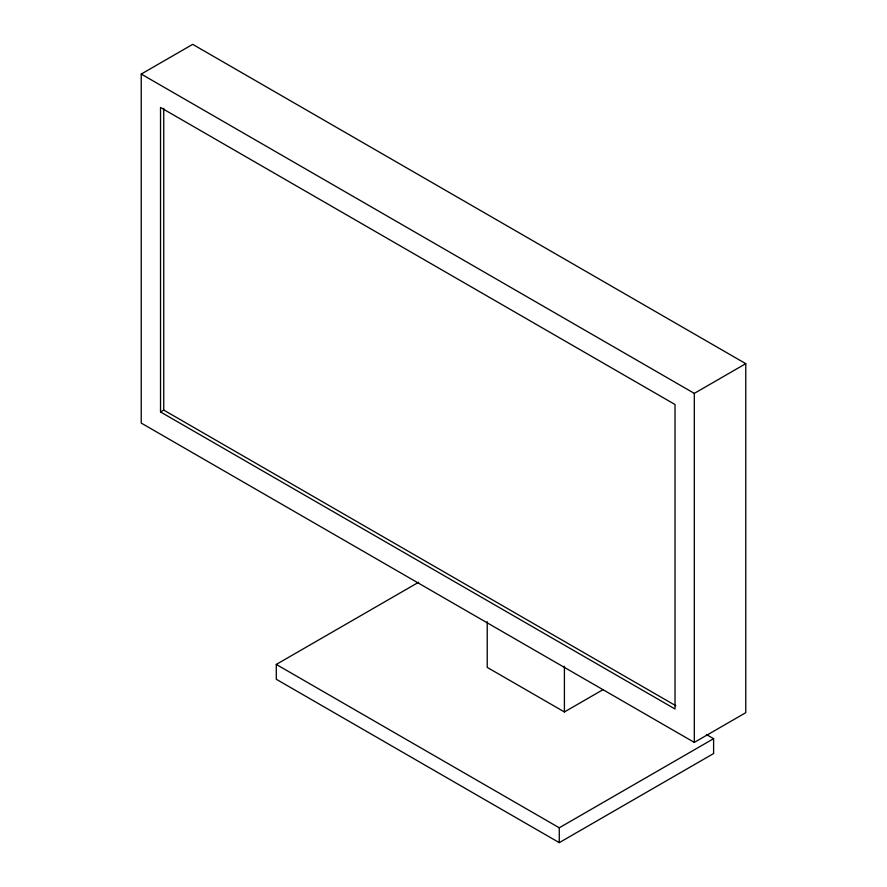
<?xml version="1.0" encoding="UTF-8"?>
<svg xmlns="http://www.w3.org/2000/svg" width="887" height="887" viewBox="0 0 887 887"><rect width="100%" height="100%" fill="white"/><g stroke="black" fill="none" stroke-linecap="round" stroke-linejoin="round"><path stroke-width="1.33" d="M141.233 74.053L192.69 44.35L745.767 363.67L745.767 712.693L694.31 742.397L141.233 423.077L141.233 74.053L694.31 393.373L745.767 363.67M160.525 411.945L675.018 708.979L675.018 404.505L160.525 107.471L160.525 411.945L163.74 410.082L675.839 705.742M706.418 734.536L713.603 738.683L713.603 753.54L559.265 842.65L276.289 679.276L276.289 664.43L418.675 582.227M487.229 621.72L487.229 667.401L564.409 711.951L602.994 689.676M276.289 664.43L559.265 827.793L713.603 738.683M694.31 393.373L694.31 742.397M564.409 666.27L564.409 711.951M559.265 827.793L559.265 842.65M163.74 108.38L163.74 410.082"/></g></svg>
